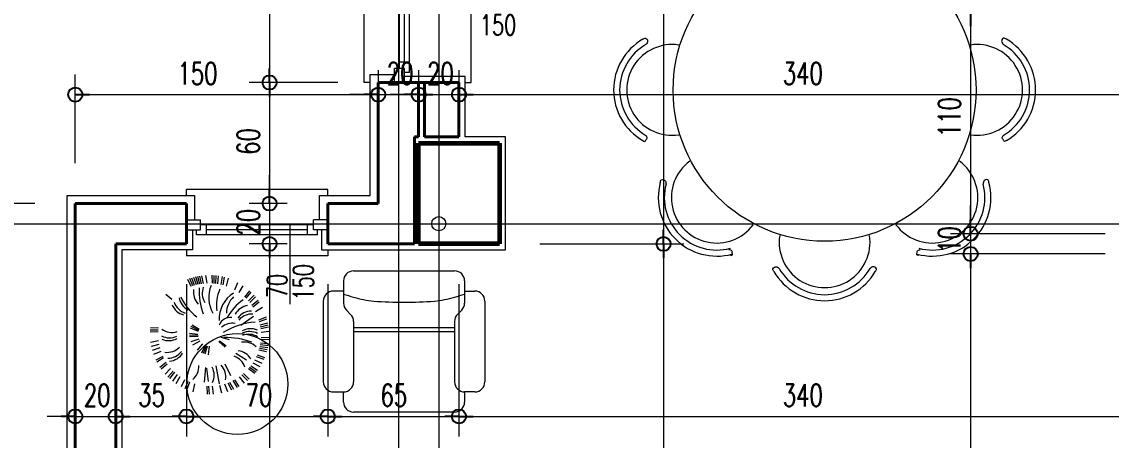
# Model space of a CAD drawing. Header units: millimetres. Extents: x 2016.56 to 2021.8, y 13721.83 to 13722.48.
# Drawn here: x 2017.723 to 2017.8309, y 13722.1143 to 13722.1558 of the extents above; entities that cross this region are included whole.
import ezdxf

# ---------------------------------------------------------------- set-up
doc = ezdxf.new("R2010")
doc.units = ezdxf.units.MM
doc.linetypes.add('ACAD_ISO04W100', pattern=[30, 24, -3, 0, -3])
doc.layers.get('0').update_dxf_attribs({"lineweight": 20})
for name, color, linetype, lineweight in [('aks', 1, 'Continuous', 9), ('DH', 7, 'Continuous', 20), ('DIMV', 7, 'Continuous', 20), ('DUVAR', 4, 'Continuous', 40), ('DV', 7, 'Continuous', 20), ('kolon', 5, 'Continuous', 60), ('PENCERE', 3, 'Continuous', 13), ('SIVA', 7, 'Continuous', 20), ('TEFRİŞ', 11, 'Continuous', 9), ('TEXT', 7, 'Continuous', 20)]:
    doc.layers.add(name, color=color, linetype=linetype, lineweight=lineweight)
doc.styles.get("Standard").update_dxf_attribs({"font": 'txt.shx', "width": 0.7, "height": 11})

msp = doc.modelspace()

# ---------------------------------------------------------------- linework, layer by layer
at = {"color": 0, "lineweight": -2}
for p, q in [((2017.816969328937, 13722.15678914312), (2017.816969328937, 13722.15538914312)), ((2017.747526291674, 13722.14978914312), (2017.747526291674, 13722.15118914312)), ((2017.747526291674, 13722.14978914312), (2017.747526291674, 13722.14838914312)), ((2017.728290658595, 13722.14858764693), (2017.729690658595, 13722.14858764693)), ((2017.758290658595, 13722.14858764693), (2017.756890658595, 13722.14858764693)), ((2017.758290658595, 13722.14858764693), (2017.756890658595, 13722.14858764693)), ((2017.762290658595, 13722.14858764693), (2017.760890658595, 13722.14858764693)), ((2017.762290658595, 13722.14858764693), (2017.763690658595, 13722.14858764693)), ((2017.766290658595, 13722.14858764693), (2017.767690658595, 13722.14858764693)), ((2017.766290658595, 13722.14858764693), (2017.767690658595, 13722.14858764693)), ((2017.747526291674, 13722.13778914312), (2017.747526291674, 13722.13918914312)), ((2017.747526291674, 13722.13778914312), (2017.747526291674, 13722.13918914312)), ((2017.816969328937, 13722.13478914312), (2017.816969328937, 13722.13618914312)), ((2017.816969328937, 13722.13478914312), (2017.816969328937, 13722.13618914312)), ((2017.786555494502, 13722.13378914312), (2017.786555494502, 13722.13518914312)), ((2017.747526291674, 13722.13378914312), (2017.747526291674, 13722.13238914312)), ((2017.747526291674, 13722.13378914312), (2017.747526291674, 13722.13238914312)), ((2017.786555494502, 13722.13378914312), (2017.786555494502, 13722.13238914312)), ((2017.816969328937, 13722.13278914312), (2017.816969328937, 13722.13138914312)), ((2017.816969328937, 13722.13278914312), (2017.816969328937, 13722.13138914312)), ((2017.728290658595, 13722.1166768722), (2017.726890658595, 13722.1166768722)), ((2017.732290658595, 13722.1166768722), (2017.733690658595, 13722.1166768722)), ((2017.732290658595, 13722.1166768722), (2017.733690658595, 13722.1166768722)), ((2017.739290658595, 13722.1166768722), (2017.737890658595, 13722.1166768722)), ((2017.739290658595, 13722.1166768722), (2017.740690658595, 13722.1166768722)), ((2017.753290658595, 13722.1166768722), (2017.751890658595, 13722.1166768722)), ((2017.753290658595, 13722.1166768722), (2017.754690658595, 13722.1166768722)), ((2017.766290658595, 13722.1166768722), (2017.764890658595, 13722.1166768722)), ((2017.766290658595, 13722.1166768722), (2017.767690658595, 13722.1166768722))]:
    msp.add_line(p, q, dxfattribs=at)
for p, q in [((2017.75585413541, 13722.13110889534), (2017.76585413541, 13722.13110889534)), ((2017.75485413541, 13722.13010889534), (2017.75485413541, 13722.1279231089)), ((2017.76685413541, 13722.13010889534), (2017.76685413541, 13722.1279231089)), ((2017.75485413541, 13722.12910889534), (2017.75385413541, 13722.12910889534)), ((2017.76685413541, 13722.12910889534), (2017.76785413541, 13722.12910889534)), ((2017.75285413541, 13722.12810889534), (2017.75285413541, 13722.12010889534)), ((2017.76885413541, 13722.12810889534), (2017.76885413541, 13722.12010889534)), ((2017.755561242191, 13722.12680178856), (2017.755147028629, 13722.12721600212)), ((2017.766147028629, 13722.12680178856), (2017.766561242191, 13722.12721600212)), ((2017.75585413541, 13722.12609468178), (2017.75585413541, 13722.12010889534)), ((2017.75585413541, 13722.12550889534), (2017.76585413541, 13722.12550889534)), ((2017.76585413541, 13722.12609468178), (2017.76585413541, 13722.12010889534)), ((2017.75585413541, 13722.12510889534), (2017.76585413541, 13722.12510889534)), ((2017.75385413541, 13722.11910889534), (2017.75485413541, 13722.11910889534)), ((2017.75485413541, 13722.11810889534), (2017.75485413541, 13722.11910889534)), ((2017.76785413541, 13722.11910889534), (2017.76685413541, 13722.11910889534)), ((2017.76685413541, 13722.11910889534), (2017.76685413541, 13722.11810889534)), ((2017.76585413541, 13722.11710889534), (2017.75585413541, 13722.11710889534))]:
    msp.add_line(p, q)
for centre in [(2017.747526291674, 13722.14978914312), (2017.747526291674, 13722.14978914312), (2017.728290658595, 13722.14858764693), (2017.758290658595, 13722.14858764693), (2017.758290658595, 13722.14858764693), (2017.762290658595, 13722.14858764693), (2017.762290658595, 13722.14858764693), (2017.766290658595, 13722.14858764693), (2017.766290658595, 13722.14858764693), (2017.747526291674, 13722.13778914312), (2017.747526291674, 13722.13778914312), (2017.816969328937, 13722.13478914312), (2017.816969328937, 13722.13478914312), (2017.747526291674, 13722.13378914312), (2017.747526291674, 13722.13378914312), (2017.786555494502, 13722.13378914312), (2017.786555494502, 13722.13378914312), (2017.816969328937, 13722.13278914312), (2017.816969328937, 13722.13278914312), (2017.728290658595, 13722.1166768722), (2017.732290658595, 13722.1166768722), (2017.732290658595, 13722.1166768722), (2017.739290658595, 13722.1166768722), (2017.739290658595, 13722.1166768722), (2017.753290658595, 13722.1166768722), (2017.753290658595, 13722.1166768722), (2017.766290658595, 13722.1166768722), (2017.766290658595, 13722.1166768722)]:
    msp.add_circle(centre, 0.0007, dxfattribs=at)
for centre, radius, start, end in [((2017.75585413541, 13722.13010889534), 0.001, 90, 180), ((2017.76585413541, 13722.13010889534), 0.001, 0, 90), ((2017.75385413541, 13722.12810889534), 0.001, 90, 180), ((2017.762924021199, 13722.15412467984), 0.02656850674844015, 252.3176980454618, 256.7756580797602), ((2017.758784249622, 13722.15412467984), 0.02656850674841561, 283.2243419202398, 287.6823019545383), ((2017.76785413541, 13722.12810889534), 0.001, 0, 90), ((2017.75585413541, 13722.1279231089), 0.001, 180, 225.0000000921187), ((2017.758294659403, 13722.13442494486), 0.006332139765410384, 256.7756580797602, 265.9145895068405), ((2017.76085413541, 13722.17025942428), 0.04225790812895719, 265.9145895068405, 270), ((2017.76085413541, 13722.17025942428), 0.04225790812896448, 270, 274.0854104931595), ((2017.763413611417, 13722.13442494486), 0.006332139765411811, 274.0854104931595, 283.2243419202398), ((2017.76585413541, 13722.1279231089), 0.001, 314.9999999078813, 0), ((2017.75485413541, 13722.12609468178), 0.001, 0, 45.00000009211871), ((2017.76685413541, 13722.12609468178), 0.001, 134.9999999078813, 180), ((2017.75385413541, 13722.12010889534), 0.001, 180, 270), ((2017.75485413541, 13722.12010889534), 0.001, 270, 0), ((2017.76685413541, 13722.12010889534), 0.001, 180, 270), ((2017.76785413541, 13722.12010889534), 0.001, 270, 0), ((2017.75585413541, 13722.11810889534), 0.001, 180, 270), ((2017.76585413541, 13722.11810889534), 0.001, 270, 0)]:
    msp.add_arc(centre, radius, start, end)
at = {"layer": 'aks', "linetype": 'ACAD_ISO04W100', "ltscale": 2}
for p, q in [((2017.760290658595, 13722.40645173834), (2017.760290658595, 13721.95238660583)), ((2017.764290658595, 13722.40645173834), (2017.764290658595, 13721.95238660583)), ((2017.678471498505, 13722.13578914312), (2018.212109818685, 13722.13578914312))]:
    msp.add_line(p, q, dxfattribs=at)
at = {"layer": 'aks'}
msp.add_circle((2017.764290658595, 13722.13578914312), 0.0007, dxfattribs=at)
at = {"layer": 'DH', "lineweight": 20}
for p, q in [((2017.728290658595, 13722.14178914312), (2017.728290658595, 13722.15058764693)), ((2017.758290658595, 13722.15099814695), (2017.758290658595, 13722.14658764693)), ((2017.758290658595, 13722.15099814695), (2017.758290658595, 13722.14658764693)), ((2017.762290658595, 13722.15099814695), (2017.762290658595, 13722.14658764693)), ((2017.762290658595, 13722.15099814695), (2017.762290658595, 13722.14658764693)), ((2017.766290658595, 13722.15099814695), (2017.766290658595, 13722.14658764693)), ((2017.766290658595, 13722.15099814695), (2017.766290658595, 13722.14658764693)), ((2017.739290658595, 13722.12978914312), (2017.739290658595, 13722.1146768722)), ((2017.739290658595, 13722.12978914312), (2017.739290658595, 13722.1146768722)), ((2017.753290658595, 13722.12978914312), (2017.753290658595, 13722.1146768722)), ((2017.753290658595, 13722.12978914312), (2017.753290658595, 13722.1146768722)), ((2017.766290658595, 13722.12978914312), (2017.766290658595, 13722.1146768722)), ((2017.766290658595, 13722.12978914312), (2017.766290658595, 13722.1146768722)), ((2017.728290658595, 13722.12779259664), (2017.728290658595, 13722.1146768722)), ((2017.732290658595, 13722.12779259664), (2017.732290658595, 13722.1146768722)), ((2017.732290658595, 13722.12779259664), (2017.732290658595, 13722.1146768722))]:
    msp.add_line(p, q, dxfattribs=at)
at = {"layer": 'DH'}
for p, q in [((2017.729690658595, 13722.14858764693), (2017.756890658595, 13722.14858764693)), ((2017.756890658595, 13722.14858764693), (2017.755490658595, 13722.14858764693)), ((2017.758290658595, 13722.14858764693), (2017.762290658595, 13722.14858764693)), ((2017.760890658595, 13722.14858764693), (2017.759490658595, 13722.14858764693)), ((2017.762290658595, 13722.14858764693), (2017.766290658595, 13722.14858764693)), ((2017.763690658595, 13722.14858764693), (2017.765090658595, 13722.14858764693)), ((2017.767690658595, 13722.14858764693), (2017.832890658595, 13722.14858764693)), ((2017.767690658595, 13722.14858764693), (2017.769090658595, 13722.14858764693)), ((2017.726890658595, 13722.1166768722), (2017.725490658595, 13722.1166768722)), ((2017.728290658595, 13722.1166768722), (2017.732290658595, 13722.1166768722)), ((2017.733690658595, 13722.1166768722), (2017.737890658595, 13722.1166768722)), ((2017.733690658595, 13722.1166768722), (2017.735090658595, 13722.1166768722)), ((2017.740690658595, 13722.1166768722), (2017.751890658595, 13722.1166768722)), ((2017.754690658595, 13722.1166768722), (2017.764890658595, 13722.1166768722)), ((2017.767690658595, 13722.1166768722), (2017.832890658595, 13722.1166768722))]:
    msp.add_line(p, q, dxfattribs=at)
at = {"layer": 'DIMV', "lineweight": 20}
msp.add_line((2017.724290658595, 13722.13778914312), (2017.702471498505, 13722.13778914312), dxfattribs=at)
msp.add_line((2017.724290658595, 13722.13778914312), (2017.702471498505, 13722.13778914312), dxfattribs=at)
at = {"layer": 'DUVAR'}
for p, q in [((2017.758290658595, 13722.14978914312), (2017.758290658595, 13722.13778914312)), ((2017.766290658595, 13722.14978914312), (2017.758290658595, 13722.14978914312)), ((2017.762290658595, 13722.14978914312), (2017.762290658595, 13722.14438914312)), ((2017.762890658595, 13722.14978914312), (2017.762890658595, 13722.14438914312)), ((2017.766290658595, 13722.14978914312), (2017.766290658595, 13722.14438914312)), ((2017.762290658595, 13722.14438914312), (2017.761890658595, 13722.14438914312)), ((2017.761890658595, 13722.14438914312), (2017.761890658595, 13722.13378914312)), ((2017.766290658595, 13722.14438914312), (2017.762890658595, 13722.14438914312)), ((2017.728290658595, 13722.13778914312), (2017.739290658595, 13722.13778914312)), ((2017.728290658595, 13722.13778914312), (2017.728290658595, 13722.08378914312)), ((2017.739290658595, 13722.13778914312), (2017.739290658595, 13722.13378914312)), ((2017.753290658595, 13722.13778914312), (2017.753290658595, 13722.13378914312)), ((2017.753290658595, 13722.13778914312), (2017.758290658595, 13722.13778914312)), ((2017.732290658595, 13722.13378914312), (2017.739290658595, 13722.13378914312)), ((2017.732290658595, 13722.13378914312), (2017.732290658595, 13722.08378914312)), ((2017.753290658595, 13722.13378914312), (2017.761890658595, 13722.13378914312))]:
    msp.add_line(p, q, dxfattribs=at)
at = {"layer": 'DV'}
for p, q in [((2017.786555494502, 13722.18538914312), (2017.786555494502, 13722.13518914312)), ((2017.747526291674, 13722.16238914312), (2017.747526291674, 13722.15118914312)), ((2017.816969328937, 13722.15538914312), (2017.816969328937, 13722.13618914312)), ((2017.747526291674, 13722.14838914312), (2017.747526291674, 13722.13918914312)), ((2017.747526291674, 13722.13918914312), (2017.747526291674, 13722.14058914312)), ((2017.747526291674, 13722.13778914312), (2017.747526291674, 13722.13378914312)), ((2017.816969328937, 13722.13618914312), (2017.816969328937, 13722.13758914312)), ((2017.816969328937, 13722.13478914312), (2017.816969328937, 13722.13278914312)), ((2017.747526291674, 13722.13238914312), (2017.747526291674, 13722.08518914312)), ((2017.747526291674, 13722.13238914312), (2017.747526291674, 13722.13098914312)), ((2017.786555494502, 13722.13238914312), (2017.786555494502, 13722.04618914312)), ((2017.816969328937, 13722.13138914312), (2017.816969328937, 13722.04618914312)), ((2017.816969328937, 13722.13138914312), (2017.816969328937, 13722.12998914312))]:
    msp.add_line(p, q, dxfattribs=at)
at = {"layer": 'DV', "lineweight": 20}
for p, q in [((2017.754290658595, 13722.14978914312), (2017.745526291674, 13722.14978914312)), ((2017.754290658595, 13722.14978914312), (2017.745526291674, 13722.14978914312)), ((2017.749290658595, 13722.13778914312), (2017.745526291674, 13722.13778914312)), ((2017.749290658595, 13722.13778914312), (2017.745526291674, 13722.13778914312)), ((2017.830290658595, 13722.13478914312), (2017.814969328937, 13722.13478914312)), ((2017.830290658595, 13722.13478914312), (2017.814969328937, 13722.13478914312)), ((2017.749290658595, 13722.13378914312), (2017.745526291674, 13722.13378914312)), ((2017.749290658595, 13722.13378914312), (2017.745526291674, 13722.13378914312)), ((2017.774290658595, 13722.13378914312), (2017.788555494502, 13722.13378914312)), ((2017.774290658595, 13722.13378914312), (2017.788555494502, 13722.13378914312)), ((2017.830290658595, 13722.13278914312), (2017.814969328937, 13722.13278914312)), ((2017.830290658595, 13722.13278914312), (2017.814969328937, 13722.13278914312))]:
    msp.add_line(p, q, dxfattribs=at)
at = {"layer": 'kolon'}
for p, q in [((2017.762290658595, 13722.14378914312), (2017.770290658595, 13722.14378914312)), ((2017.762290658595, 13722.13378914312), (2017.762290658595, 13722.14378914312)), ((2017.770290658595, 13722.14378914312), (2017.770290658595, 13722.13378914312)), ((2017.770290658595, 13722.13378914312), (2017.762290658595, 13722.13378914312))]:
    msp.add_line(p, q, dxfattribs=at)
at = {"layer": 'PENCERE'}
for p, q in [((2017.760390658595, 13722.15118914312), (2017.760390658595, 13722.16238914312)), ((2017.761390658595, 13722.15078914312), (2017.761390658595, 13722.16278914312)), ((2017.760890658595, 13722.15178914312), (2017.760890658595, 13722.16178914312)), ((2017.761390658595, 13722.15178914312), (2017.760390658595, 13722.15178914312)), ((2017.760890658595, 13722.15118914312), (2017.759890658595, 13722.15118914312)), ((2017.759890658595, 13722.14978914312), (2017.759890658595, 13722.15118914312)), ((2017.760890658595, 13722.14978914312), (2017.760890658595, 13722.15118914312)), ((2017.761390658595, 13722.15078914312), (2017.760890658595, 13722.15078914312)), ((2017.739290658595, 13722.13618914312), (2017.740690658595, 13722.13618914312)), ((2017.740690658595, 13722.13518914312), (2017.740690658595, 13722.13618914312)), ((2017.753290658595, 13722.13618914312), (2017.751890658595, 13722.13618914312)), ((2017.751890658595, 13722.13518914312), (2017.751890658595, 13722.13618914312)), ((2017.739290658595, 13722.13518914312), (2017.740690658595, 13722.13518914312)), ((2017.740290658595, 13722.13468914312), (2017.740290658595, 13722.13518914312)), ((2017.751890658595, 13722.13568914312), (2017.740690658595, 13722.13568914312)), ((2017.741290658595, 13722.13468914312), (2017.741290658595, 13722.13568914312)), ((2017.751290658595, 13722.13518914312), (2017.741290658595, 13722.13518914312)), ((2017.751290658595, 13722.13468914312), (2017.751290658595, 13722.13568914312)), ((2017.753290658595, 13722.13518914312), (2017.751890658595, 13722.13518914312)), ((2017.752290658595, 13722.13468914312), (2017.752290658595, 13722.13518914312)), ((2017.752290658595, 13722.13468914312), (2017.740290658595, 13722.13468914312))]:
    msp.add_line(p, q, dxfattribs=at)
at = {"layer": 'SIVA'}
for p, q in [((2017.756890658595, 13722.14978459293), (2017.756890658595, 13722.16378459293)), ((2017.767490658595, 13722.14978459293), (2017.767490658595, 13722.16378459293)), ((2017.757490658595, 13722.13858914312), (2017.757490658595, 13722.15058914312)), ((2017.757490658595, 13722.15058914312), (2017.759890658595, 13722.15058914312)), ((2017.766890658595, 13722.15038914312), (2017.760890658595, 13722.15038914312)), ((2017.766890658595, 13722.14438914312), (2017.766890658595, 13722.15038914312)), ((2017.757490658595, 13722.14978459293), (2017.756890658595, 13722.14978459293)), ((2017.766890658595, 13722.14978459293), (2017.767490658595, 13722.14978459293)), ((2017.770890658595, 13722.14438914312), (2017.766890658595, 13722.14438914312)), ((2017.770890658595, 13722.13318914312), (2017.770890658595, 13722.14438914312)), ((2017.727490658595, 13722.08298914312), (2017.727490658595, 13722.13858914312)), ((2017.727490658595, 13722.13858914312), (2017.740090658595, 13722.13858914312)), ((2017.753295208794, 13722.13918914312), (2017.739295208793, 13722.13918914312)), ((2017.739295208793, 13722.13858914312), (2017.739295208793, 13722.13918914312)), ((2017.740090658595, 13722.13858914312), (2017.740090658595, 13722.13618914312)), ((2017.752490658595, 13722.13618914312), (2017.752490658595, 13722.13858914312)), ((2017.752490658595, 13722.13858914312), (2017.757490658595, 13722.13858914312)), ((2017.753295208794, 13722.13858914312), (2017.753295208794, 13722.13918914312)), ((2017.739890658595, 13722.13518914312), (2017.739890658595, 13722.13318914312)), ((2017.752690658595, 13722.13518914312), (2017.752690658595, 13722.13318914312)), ((2017.739890658595, 13722.13318914312), (2017.732890658595, 13722.13318914312)), ((2017.732890658595, 13722.13318914312), (2017.732890658595, 13722.08318914312)), ((2017.739295208793, 13722.13318914312), (2017.739295208793, 13722.13258914312)), ((2017.752690658595, 13722.13318914312), (2017.770890658595, 13722.13318914312)), ((2017.753295208794, 13722.13318914312), (2017.753295208794, 13722.13258914312)), ((2017.753295208794, 13722.13258914312), (2017.739295208793, 13722.13258914312)), ((2017.739771058306, 13722.1295572767), (2017.739430788827, 13722.13026813193)), ((2017.73993870885, 13722.12961793349), (2017.739623455144, 13722.13034023092)), ((2017.740108374158, 13722.12967270241), (2017.739818520312, 13722.13040556203)), ((2017.740279847518, 13722.12972151673), (2017.740015746675, 13722.13046404566)), ((2017.740452920016, 13722.12976431697), (2017.740214893942, 13722.13051561057)), ((2017.74062738079, 13722.12980105101), (2017.740415719483, 13722.13056019392)), ((2017.740803017286, 13722.12983167407), (2017.740617978624, 13722.13059774141)), ((2017.740979615519, 13722.12985614885), (2017.740821424942, 13722.13062820728)), ((2017.741334835654, 13722.12988654183), (2017.741230886494, 13722.13066775438)), ((2017.743095212954, 13722.12190862589), (2017.743648882334, 13722.12072846893)), ((2017.743902568077, 13722.12022976348), (2017.744315278129, 13722.11955837024)), ((2017.744060145265, 13722.1203131624), (2017.744496035191, 13722.11965658153)), ((2017.74307641797, 13722.11989781453), (2017.743366271816, 13722.11916495491))]:
    msp.add_line(p, q, dxfattribs=at)
for centre, radius, start, end in [((2017.741716821421, 13722.12900029503), 0.001732239757200864, 171.2493769044202, 222.9442063166123), ((2017.742590457808, 13722.12888231689), 0.001732239757200864, 159.2493767577599, 210.9442065078579), ((2017.740267690243, 13722.1287886532), 0.001732239757200864, 191.2493768951053, 242.9442064219775), ((2017.743812685842, 13722.12438908725), 0.001534369517975317, 78.31450568533252, 132.3608913806338), ((2017.744206453991, 13722.12147637405), 0.001732239757200864, 31.24937653695011, 82.94420639527438), ((2017.7403109692, 13722.12076780154), 0.001732239757200864, 335.2493768122843, 26.94420640463673), ((2017.741467970707, 13722.1205702219), 0.001732239757200864, 351.2493769044202, 42.94420631661229)]:
    msp.add_arc(centre, radius, start, end, dxfattribs=at)
at = {"layer": 'TEFRİŞ'}
for p, q in [((2017.741869475907, 13722.12988551886), (2017.741847755139, 13722.13067331749)), ((2017.742047303638, 13722.12987274197), (2017.742053089878, 13722.13066081874)), ((2017.742224577135, 13722.12985376677), (2017.742257863332, 13722.13064116152)), ((2017.742401080416, 13722.12982861637), (2017.742461826016, 13722.13061436979)), ((2017.742750917364, 13722.12975992003), (2017.74286632638, 13722.130539522)), ((2017.742923824809, 13722.12971645779), (2017.743066371237, 13722.13049155713)), ((2017.743264564592, 13722.12961156986), (2017.743460831981, 13722.13037483757)), ((2017.744077240774, 13722.12924787833), (2017.744403066466, 13722.12996546881)), ((2017.744530099332, 13722.12896369463), (2017.744929148746, 13722.12964329602)), ((2017.737863473423, 13722.12827589813), (2017.73724602282, 13722.12876564625)), ((2017.745083035724, 13722.12851418111), (2017.745572783848, 13722.12913163171)), ((2017.745211046844, 13722.12839008798), (2017.745722045342, 13722.12899007049)), ((2017.745453692188, 13722.12812888248), (2017.746005298583, 13722.12869175801)), ((2017.745568030786, 13722.12799208834), (2017.74613894523, 13722.1285353702)), ((2017.745782043484, 13722.12770695041), (2017.746389464635, 13722.12820908387)), ((2017.745881456842, 13722.12755895401), (2017.746506032174, 13722.12803958289)), ((2017.74614789105, 13722.12709543048), (2017.746819284293, 13722.12750814053)), ((2017.744677125469, 13722.12574413599), (2017.745942655482, 13722.12662925371)), ((2017.746479840006, 13722.12626928037), (2017.747212699624, 13722.12655913422)), ((2017.736523887764, 13722.12541743954), (2017.735736493008, 13722.12545072573)), ((2017.740490116457, 13722.12511518055), (2017.739712221048, 13722.12542740264)), ((2017.740523065568, 13722.12520999509), (2017.739775342234, 13722.12558882714)), ((2017.740564152929, 13722.12530157713), (2017.739852292297, 13722.12574413599)), ((2017.746528654324, 13722.12609780701), (2017.747271183258, 13722.12636190786)), ((2017.746608188605, 13722.12575027374), (2017.74736733152, 13722.12596193505)), ((2017.746638811668, 13722.12557463724), (2017.747404879005, 13722.12575967591)), ((2017.74666328645, 13722.12539803901), (2017.747435344876, 13722.12555622959)), ((2017.736492135673, 13722.12506233831), (2017.735704337043, 13722.12504061754)), ((2017.736504912561, 13722.12524016604), (2017.735716835793, 13722.12524595228)), ((2017.740443752054, 13722.12471828198), (2017.739605983233, 13722.12474561888)), ((2017.740442285606, 13722.12481864777), (2017.739610087316, 13722.12491889701)), ((2017.740453960376, 13722.12461842593), (2017.739616996951, 13722.12457264243)), ((2017.740535931071, 13722.12432946177), (2017.739739336122, 13722.12406861624)), ((2017.742719235769, 13722.12455266184), (2017.743521382999, 13722.1243094259)), ((2017.746679879568, 13722.12433035089), (2017.747467956335, 13722.12432456465)), ((2017.746692656455, 13722.12450817862), (2017.747480455085, 13722.12452989939)), ((2017.746693679426, 13722.12504281888), (2017.747474891973, 13722.12514676804)), ((2017.736521505679, 13722.12417247792), (2017.735749447252, 13722.12401428734)), ((2017.736576603523, 13722.12382024319), (2017.735817460609, 13722.12360858189)), ((2017.736656137804, 13722.12347270992), (2017.73591360887, 13722.12320860908)), ((2017.740631129413, 13722.12415293312), (2017.739891931883, 13722.12375772316)), ((2017.74090536889, 13722.12386229445), (2017.740345920193, 13722.12323809812)), ((2017.741167659439, 13722.12371592797), (2017.740788827392, 13722.12296820464)), ((2017.741262473983, 13722.12368297886), (2017.74095025189, 13722.12290508345)), ((2017.741359799434, 13722.12365841876), (2017.741116563492, 13722.12285627153)), ((2017.741559006761, 13722.12363514801), (2017.741458757524, 13722.12280294972)), ((2017.74251536008, 13722.12409823129), (2017.74313955641, 13722.1235387826)), ((2017.742571726287, 13722.12418128725), (2017.743242306528, 13722.12367836972)), ((2017.746474125244, 13722.12328254442), (2017.747243777617, 13722.12311303425)), ((2017.74652359539, 13722.12345382972), (2017.747298694731, 13722.12331128329)), ((2017.74656705763, 13722.12362673717), (2017.7473466596, 13722.12351132815)), ((2017.746604459011, 13722.12380105609), (2017.747387613785, 13722.1237129251)), ((2017.746635753965, 13722.12397657411), (2017.74742150739, 13722.12391582851)), ((2017.736759721039, 13722.12313157125), (2017.736037423612, 13722.12281631755)), ((2017.736959052322, 13722.12263547823), (2017.736273664701, 13722.12224645088)), ((2017.737036901078, 13722.12247508645), (2017.736365507836, 13722.1220623764)), ((2017.744202551715, 13722.12294126322), (2017.74523079485, 13722.12227742493)), ((2017.74605501593, 13722.12230041376), (2017.746772606406, 13722.12197458806)), ((2017.746217479217, 13722.12261776334), (2017.74695605013, 13722.12234278792)), ((2017.74629030623, 13722.12278049679), (2017.74703802373, 13722.12253146464)), ((2017.737303335286, 13722.12201156293), (2017.736678759954, 13722.12153093404)), ((2017.737402748645, 13722.12186356652), (2017.736795327493, 13722.12136143306)), ((2017.73773109994, 13722.12144163445), (2017.737179493545, 13722.12087875893)), ((2017.737973745284, 13722.12118042895), (2017.737462746786, 13722.12058044645)), ((2017.738101756404, 13722.12105633583), (2017.73761200828, 13722.12043888522)), ((2017.741196917935, 13722.12153982684), (2017.741038726684, 13722.12006463064)), ((2017.741276013561, 13722.12146606703), (2017.741434204813, 13722.12013839045)), ((2017.74222516107, 13722.12168734646), (2017.742541543573, 13722.11991711102)), ((2017.745440868714, 13722.12142688273), (2017.746075035146, 13722.12095898167)), ((2017.745555729951, 13722.12156323832), (2017.746205839578, 13722.12111775438)), ((2017.745665762476, 13722.12170351945), (2017.746331023239, 13722.12128099538)), ((2017.745870811207, 13722.12199517009), (2017.746563925218, 13722.12162008151)), ((2017.738370375921, 13722.12082192458), (2017.737924891976, 13722.12017181495)), ((2017.738654692797, 13722.1206068223), (2017.738255643383, 13722.11992722092)), ((2017.739107551354, 13722.1203226386), (2017.738781725663, 13722.11960504812)), ((2017.739424900937, 13722.12016017531), (2017.739149925521, 13722.1194216044)), ((2017.73958763439, 13722.1200873483), (2017.739338602236, 13722.1193396308)), ((2017.743413733823, 13722.12001324023), (2017.743754003302, 13722.119302385)), ((2017.743579165347, 13722.12007971098), (2017.743944036034, 13722.11938116402)), ((2017.744514088005, 13722.12059561105), (2017.745016221471, 13722.1199881899)), ((2017.744799225941, 13722.12080962374), (2017.745342507792, 13722.1202387093)), ((2017.744936020078, 13722.12092396234), (2017.745498895603, 13722.12037235595)), ((2017.740089682015, 13722.11990352929), (2017.739920171846, 13722.11913387691)), ((2017.741315316221, 13722.11968499808), (2017.74133703699, 13722.11889719945)), ((2017.741493481532, 13722.11967843507), (2017.741542682844, 13722.11889187439)), ((2017.741849956474, 13722.1196839751), (2017.741953905634, 13722.11890276256)), ((2017.742557411339, 13722.11976946593), (2017.742769072645, 13722.11901032301))]:
    msp.add_line(p, q, dxfattribs=at)
for centre, radius in [((2017.802505222216, 13722.14905236667), 0.015), ((2017.744344234443, 13722.1198945688), 0.005)]:
    msp.add_circle(centre, radius, dxfattribs=at)
for centre, radius, start, end in [((2017.787405222216, 13722.14905236667), 0.0058, 120.0000000305202, 239.9999999694797), ((2017.787405222216, 13722.14905236667), 0.005200000000000001, 120.0000000305202, 239.9999999694797), ((2017.787405222216, 13722.14905236667), 0.004500000000000001, 81.57757393994414, 278.4224260600558), ((2017.817605222217, 13722.14905236667), 0.004500000000000001, 261.5775739399442, 98.42242606005588), ((2017.817605222217, 13722.14905236667), 0.005200000000000001, 300.0000000305203, 59.99999996947976), ((2017.817605222217, 13722.14905236667), 0.0058, 300.0000000305203, 59.99999996947976), ((2017.791827909821, 13722.13837505427), 0.004500000000000001, 126.5775740046101, 323.422426191133), ((2017.813182534612, 13722.13837505427), 0.004500000000000001, 216.577573808867, 53.42242599538987), ((2017.791827909821, 13722.13837505427), 0.0058, 164.999999977867, 284.9999999884152), ((2017.791827909821, 13722.13837505427), 0.005200000000000001, 164.999999977867, 284.9999999884152), ((2017.813182534612, 13722.13837505427), 0.0058, 255.0000000115847, 15.00000002213303), ((2017.813182534612, 13722.13837505427), 0.005200000000000001, 255.0000000115847, 15.00000002213303), ((2017.802505222216, 13722.13395236667), 0.004500000000000001, 171.5775738206144, 8.422426179385635), ((2017.802505222216, 13722.13395236667), 0.0058, 209.9999998287185, 330.0000001712815), ((2017.802505222216, 13722.13395236667), 0.005200000000000001, 209.9999998287185, 330.0000001712815), ((2017.744619589067, 13722.12845056452), 0.003110948161644989, 157.2539214460137, 209.380879223384), ((2017.746953013752, 13722.12908975697), 0.006398027781715509, 176.9325390672922, 200.4864940392297), ((2017.745953233388, 13722.12769877095), 0.003690671966132535, 154.5522651778061, 188.6206110923688), ((2017.745605719498, 13722.12632409755), 0.003067255059332861, 122.3322645062166, 182.5675172779221), ((2017.739464285675, 13722.1284257476), 0.001732239757200864, 203.2493767015106, 254.9442064035392), ((2017.739723417329, 13722.12856532902), 0.001732239757200864, 199.2493769215085, 250.9442063268104), ((2017.743284799095, 13722.13052909248), 0.004953670714673939, 203.58594531669, 233.3361304581501), ((2017.745669898339, 13722.126831713), 0.002418266930060067, 134.8213703981129, 177.8059753072289), ((2017.748054334566, 13722.12385415189), 0.005403694243202052, 125.5258046389263, 150.9051631171111), ((2017.745639583608, 13722.12596944085), 0.001732239757200864, 99.24937683557079, 150.9442065689787), ((2017.743654741394, 13722.125288635), 0.001202784497035621, 82.72397115089369, 157.7464842852547), ((2017.745765002991, 13722.12539465683), 0.001732239757200864, 91.24937676201858, 142.9442063654229), ((2017.745797348211, 13722.12510210602), 0.001732239757200864, 87.24937676672529, 138.9442065975755), ((2017.737858490779, 13722.12674484165), 0.001732239757200864, 235.2493769165955, 286.9442063904212), ((2017.746742718373, 13722.11870956043), 0.007357666231790745, 95.00475878781062, 121.1474556696175), ((2017.745652126813, 13722.12364481944), 0.001732239757200864, 67.24937681846403, 118.9442063913318), ((2017.73762210762, 13722.12620611194), 0.001732239757200864, 243.2493768371924, 294.9442063494009), ((2017.737532665315, 13722.1259256975), 0.001732239757200864, 247.249376818464, 298.9442063913318), ((2017.743200832256, 13722.11676594393), 0.007726483581620804, 70.46476290231273, 91.36988503941909), ((2017.745562684508, 13722.12336440499), 0.001732239757200864, 63.24937683719241, 114.944206349401), ((2017.745453899357, 13722.1230909128), 0.001732239757200864, 59.24937685869565, 110.944206368189), ((2017.737375584801, 13722.12476250537), 0.001732239757200864, 263.249376752581, 314.9442063179816), ((2017.745017241971, 13722.12232508663), 0.001732239757200864, 47.24937679590674, 98.94420639633421), ((2017.737419789137, 13722.1241758601), 0.001732239757200864, 271.2493767620186, 322.9442063654229), ((2017.737472462879, 13722.12388627822), 0.001732239757200864, 275.2493767623642, 326.9442063800557), ((2017.743461374799, 13722.12100518791), 0.001732239757200864, 19.24937692150851, 70.94420632681035), ((2017.738787707431, 13722.1216363322), 0.001732239757200864, 311.2493766483884, 2.944206503774915)]:
    msp.add_arc(centre, radius, start, end, dxfattribs=at)
for points in [[(2017.784505222216, 13722.15407531401), (2017.784777105145, 13722.15418189303), (2017.784949113227, 13722.15400975058), (2017.78497368579, 13722.15388679172), (2017.784805222216, 13722.15355569877)], [(2017.820505222217, 13722.15407531401), (2017.820233339288, 13722.15418189303), (2017.820061331206, 13722.15400975058), (2017.820036758643, 13722.15388679172), (2017.820205222217, 13722.15355569877)], [(2017.784505222216, 13722.14402941933), (2017.784703387455, 13722.14395171012), (2017.784826250272, 13722.14412385257), (2017.784924540663, 13722.14427140333), (2017.784805222216, 13722.14454903457)], [(2017.820505222217, 13722.14402941933), (2017.820307056978, 13722.14395171012), (2017.820184194161, 13722.14412385257), (2017.820085903769, 13722.14427140333), (2017.820205222217, 13722.14454903457)], [(2017.786225540028, 13722.13987620473), (2017.786342427541, 13722.14014381775), (2017.786585778718, 13722.14014372273), (2017.786690099191, 13722.14007415311), (2017.786805095524, 13722.13972091331)], [(2017.818784904405, 13722.13987620473), (2017.818668016892, 13722.14014381775), (2017.818424665715, 13722.14014372273), (2017.818320345242, 13722.14007415311), (2017.818205348909, 13722.13972091331)], [(2017.793187638926, 13722.13263126312), (2017.79338271162, 13722.1327164384), (2017.793347865656, 13722.13292503862), (2017.793313033313, 13722.13309887457), (2017.793032347499, 13722.13321081862)], [(2017.811822805507, 13722.13263126312), (2017.811627732812, 13722.1327164384), (2017.811662578777, 13722.13292503862), (2017.81169741112, 13722.13309887457), (2017.811978096934, 13722.13321081862)], [(2017.797482274874, 13722.13105236667), (2017.797375695852, 13722.1313242496), (2017.797547838305, 13722.13149625768), (2017.79767079717, 13722.13152083024), (2017.798001890117, 13722.13135236667)], [(2017.807528169558, 13722.13105236667), (2017.80763474858, 13722.1313242496), (2017.807462606128, 13722.13149625768), (2017.807339647263, 13722.13152083024), (2017.807008554316, 13722.13135236667)]]:
    msp.add_spline(points, degree=3, dxfattribs=at)
at = {"layer": 'TEXT'}
msp.add_line((2017.74956416279, 13722.12780844845), (2017.74956416279, 13722.13568914312), dxfattribs=at)

# ---------------------------------------------------------------- texts
at = {"layer": 'DH', "width": 0.7}
for s, p in [('150', (2017.738418625872, 13722.14958764693)), ('20', (2017.759135658595, 13722.14958764693)), ('20', (2017.763135658595, 13722.14958764693)), ('340', (2017.798365658595, 13722.14958764693)), ('20', (2017.729135658595, 13722.1176768722)), ('35', (2017.734507325261, 13722.1176768722)), ('70', (2017.745135658595, 13722.1176768722)), ('65', (2017.758507325261, 13722.1176768722)), ('340', (2017.798365658595, 13722.1176768722))]:
    msp.add_text(s, height=0.0022, dxfattribs=at).set_placement(p)
at = {"layer": 'DV', "width": 0.7}
for s, p in [('110', (2017.815969328937, 13722.14437747646)), ('60', (2017.746526291674, 13722.14263414312)), ('20', (2017.746526291674, 13722.13463414312)), ('10', (2017.815969328937, 13722.13289080979))]:
    msp.add_text(s, height=0.0022, rotation=90, dxfattribs=at).set_placement(p)
at = {"layer": 'TEXT', "width": 0.7}
msp.add_text('150', height=0.002, dxfattribs=at).set_placement((2017.768361619194, 13722.1544820928))
for s, p in [('150', (2017.751871213115, 13722.12818484919)), ('70', (2017.749280687791, 13722.12840868417))]:
    msp.add_text(s, height=0.002, rotation=90, dxfattribs=at).set_placement(p)

doc.saveas('drawing.dxf')
